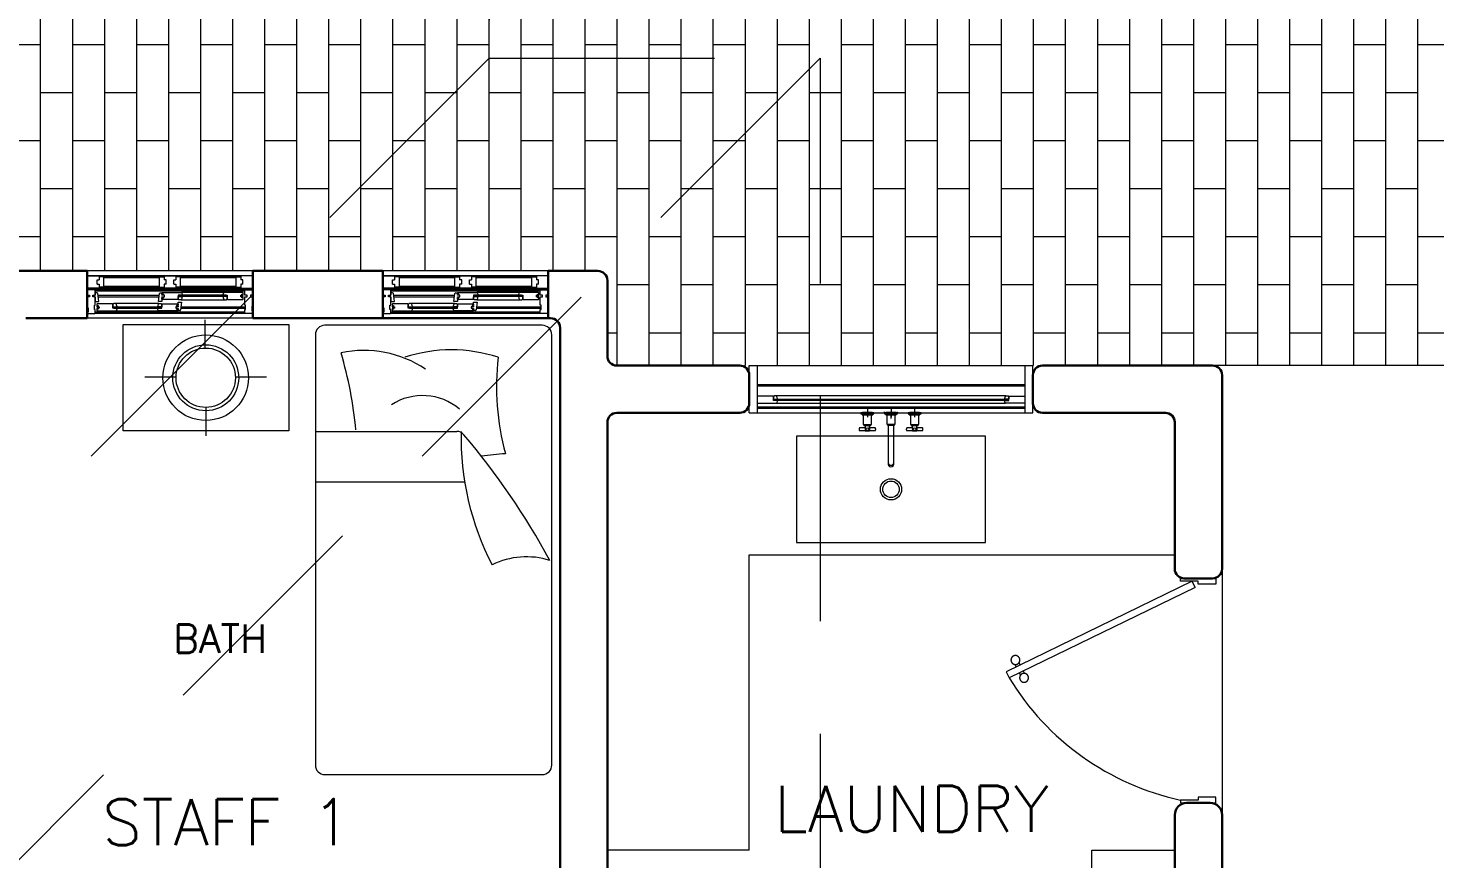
# Model space of a CAD drawing. Header units: metres. Extents: x -44 to 358, y -286 to 66.
# Drawn here: x 23.84 to 29.79, y -86.95 to -83.44 of the extents above; entities that cross this region are included whole.
import ezdxf

# ---------------------------------------------------------------- set-up
doc = ezdxf.new("R2010")
doc.units = ezdxf.units.M
doc.header["$LTSCALE"] = 0.3
doc.linetypes.add('CENTER2', pattern=[28.575, 19.05, -3.175, 3.175, -3.175])
doc.linetypes.add('HIDDEN2', pattern=[4.7625, 3.175, -1.5875])
for name, color, linetype, lineweight in [('A-DOOR', 7, 'Continuous', 5), ('A-WALL', 7, 'Continuous', 30), ('baños', 141, 'Continuous', 0), ('Columnas', 7, 'Continuous', 18), ('cristales', 131, 'Continuous', 0), ('MOB FIJOS', 251, 'Continuous', 0), ('MOBILIARIOS', 252, 'Continuous', 0), ('piso', 251, 'Continuous', 18)]:
    doc.layers.add(name, color=color, linetype=linetype, lineweight=lineweight)
doc.layers.add('hatch piso', color=253, linetype='Continuous', lineweight=0, transparency=0.7)
doc.layers.add('Techos 1', color=7, linetype='HIDDEN2', lineweight=9, true_color=0x42391a)
doc.layers.add('TEXTOS', color=4, linetype='Continuous')

# ---------------------------------------------------------------- blocks, each defined once
blk = doc.blocks.new('bn29-63')
at = {"linetype": 'CENTER2'}
for p, q in [((-0.1, 0.02), (-0.1, -0.02)), ((-0.025, 0), (-0.031, 0)), ((0.02, 0), (-0.02, 0)), ((0, 0.025), (0, 0.0035)), ((0, 0.02), (0, -0.02)), ((0.025, 0), (0.031, 0)), ((0.1, 0.02), (0.1, -0.02)), ((-0.08, 0), (-0.12, 0)), ((0, -0.025), (0, -0.0035)), ((0.12, 0), (0.08, 0))]:
    blk.add_line(p, q, dxfattribs=at)
at = {"linetype": 'Continuous'}
for p, q in [((-0.0275, 0), (-0.0275, -0.0055)), ((0.0275, -0.0055), (0.0275, 0)), ((-0.1275, 0), (-0.0725, 0)), ((-0.1275, 0), (-0.1275, -0.0055)), ((-0.127, -0.006), (-0.073, -0.006)), ((-0.1225, -0.0065), (-0.1225, -0.0095)), ((-0.122, -0.01), (-0.078, -0.01)), ((-0.118, -0.01), (-0.118, -0.0505)), ((-0.1175, -0.051), (-0.0825, -0.051)), ((-0.1148, -0.051), (-0.1148, -0.0547)), ((-0.1144, -0.0552), (-0.0856, -0.0552)), ((-0.1098, -0.0554), (-0.0903, -0.0554)), ((-0.1098, -0.0554), (-0.1098, -0.0674)), ((-0.1089, -0.0552), (-0.1089, -0.0554)), ((-0.0911, -0.0554), (-0.0911, -0.0552)), ((-0.0903, -0.0675), (-0.0903, -0.0554)), ((-0.0851, -0.0547), (-0.0851, -0.051)), ((-0.082, -0.0505), (-0.082, -0.01)), ((-0.0775, -0.0095), (-0.0775, -0.0065)), ((-0.0725, -0.0055), (-0.0725, 0)), ((-0.0225, -0.007), (-0.0225, -0.0095)), ((-0.018, -0.011), (-0.018, -0.0495)), ((-0.015, -0.051), (-0.015, -0.0535)), ((-0.0115, -0.055), (-0.0115, -0.1745)), ((0.0115, -0.1745), (0.0115, -0.055)), ((0.015, -0.0535), (0.015, -0.051)), ((0.018, -0.0495), (0.018, -0.011)), ((0.0225, -0.0095), (0.0225, -0.007)), ((0.0725, 0), (0.1275, 0)), ((0.0725, 0), (0.0725, -0.0055)), ((0.073, -0.006), (0.127, -0.006)), ((0.0775, -0.0065), (0.0775, -0.0095)), ((0.078, -0.01), (0.122, -0.01)), ((0.082, -0.01), (0.082, -0.0505)), ((0.0825, -0.051), (0.1175, -0.051)), ((0.0851, -0.051), (0.0851, -0.0547)), ((0.0856, -0.0552), (0.1144, -0.0552)), ((0.0902, -0.0554), (0.1097, -0.0554)), ((0.0902, -0.0554), (0.0902, -0.0674)), ((0.0911, -0.0552), (0.0911, -0.0554)), ((0.1089, -0.0554), (0.1089, -0.0552)), ((0.1097, -0.0675), (0.1097, -0.0554)), ((0.1148, -0.0547), (0.1148, -0.051)), ((0.118, -0.0505), (0.118, -0.01)), ((0.1225, -0.0095), (0.1225, -0.0065)), ((0.1275, -0.0055), (0.1275, 0)), ((-0.1353, -0.0707), (-0.1353, -0.0709)), ((-0.1353, -0.0709), (-0.1353, -0.0711)), ((-0.1098, -0.0649), (-0.132, -0.0649)), ((-0.132, -0.0769), (-0.1098, -0.0769)), ((-0.1098, -0.0743), (-0.1098, -0.0779)), ((-0.1092, -0.0784), (-0.0908, -0.0784)), ((-0.068, -0.0649), (-0.0903, -0.0649)), ((-0.0903, -0.0779), (-0.0903, -0.0744)), ((-0.0903, -0.0769), (-0.068, -0.0769)), ((-0.0647, -0.0709), (-0.0647, -0.0708)), ((-0.0647, -0.0711), (-0.0647, -0.0709)), ((0.0647, -0.0707), (0.0647, -0.0709)), ((0.0647, -0.0709), (0.0647, -0.0711)), ((0.0902, -0.0649), (0.068, -0.0649)), ((0.068, -0.0769), (0.0902, -0.0769)), ((0.0902, -0.0743), (0.0902, -0.0779)), ((0.0908, -0.0784), (0.1092, -0.0784)), ((0.132, -0.0649), (0.1097, -0.0649)), ((0.1097, -0.0779), (0.1097, -0.0744)), ((0.1097, -0.0769), (0.132, -0.0769)), ((0.1353, -0.0709), (0.1353, -0.0708)), ((0.1353, -0.0711), (0.1353, -0.0709)), ((-0.0115, -0.1745), (-0.0115, -0.2108)), ((0.0115, -0.2108), (0.0115, -0.1745)), ((-0.0116, -0.2129), (-0.0116, -0.2196)), ((-0.0115, -0.2108), (-0.0115, -0.2129)), ((0.0115, -0.2129), (0.0115, -0.2108)), ((0.0116, -0.2196), (0.0116, -0.2129))]:
    blk.add_line(p, q, dxfattribs=at)
for centre in [(-0.1, -0.0709), (0.1, -0.0709)]:
    blk.add_circle(centre, 0.006, dxfattribs=at)
for centre, radius, start, end in [((-0.127, -0.0055), 0.0005, 180, 270), ((-0.123, -0.0065), 0.0005, 0, 90), ((-0.122, -0.0095), 0.0005, 180, 270), ((-0.1175, -0.0505), 0.0005, 180, 270), ((-0.1144, -0.0547), 0.0005, 180, 270), ((-0.0856, -0.0547), 0.0005, 270, 0), ((-0.0825, -0.0505), 0.0005, 270, 0), ((-0.078, -0.0095), 0.0005, 270, 0), ((-0.077, -0.0065), 0.0005, 90, 180), ((-0.073, -0.0055), 0.0005, 270, 0), ((-0.027, -0.0055), 0.000484, 180.59089, 257.20816), ((-0.0118, 2.0449), 2.0509, 269.6737, 270.02288), ((-0.0235, -0.007), 0.000994, 359.90149, 76.90515), ((-0.019, -0.011), 0.000956, 357.64471, 77.70928), ((-0.0175, -0.0495), 0.000478, 178.26733, 257.13819), ((-0.016, -0.051), 0.000959, 357.75001, 77.99186), ((-0.0125, -0.055), 0.000979, 359.48235, 72.31636), ((0.0125, -0.055), 0.000994, 107.89165, 180.11735), ((0.0145, -0.0535), 0.000492, 288.09484, 0.3106), ((0.016, -0.051), 0.000997, 103.36277, 180.02544), ((0.0175, -0.0495), 0.000475, 305.7664, 0.81013), ((0.019, -0.011), 0.000999, 105.48615, 180.00027), ((0.022, -0.0095), 0.000468, 302.26955, 1.21771), ((0.0235, -0.007), 0.000969, 105.51501, 182.34459), ((0.073, -0.0055), 0.0005, 180, 270), ((0.077, -0.0065), 0.0005, 0, 90), ((0.078, -0.0095), 0.0005, 180, 270), ((0.0825, -0.0505), 0.0005, 180, 270), ((0.0856, -0.0547), 0.0005, 180, 270), ((0.1144, -0.0547), 0.0005, 270, 0), ((0.1175, -0.0505), 0.0005, 270, 0), ((0.122, -0.0095), 0.0005, 270, 0), ((0.123, -0.0065), 0.0005, 90, 180), ((0.127, -0.0055), 0.0005, 270, 0), ((-0.1092, -0.0779), 0.0005, 180, 270), ((-0.0908, -0.0779), 0.0005, 270, 0), ((0.0908, -0.0779), 0.0005, 180, 270), ((0.1092, -0.0779), 0.0005, 270, 0), ((0, -0.2181), 0.0121, 213.9793, 325.16022)]:
    blk.add_arc(centre, radius, start, end, dxfattribs=at)
for centre, major_axis, ratio, start_param, end_param in [((0, 0), (0.0275, 0), 0.000034, 2.667121, 6.283185), ((0, 0), (0.0259, 0), 0.000034, 2.815846, 6.283185), ((0, 0), (0.0275, 0), 0.000034, 0, 0.47639), ((0, 0), (0.0259, 0), 0.000034, 0, 0.327867), ((0, -0.006), (0.027, 0), 0.000034, 3.141456, 6.282925), ((0, -0.01), (0.022, 0), 0.000034, 3.142066, 6.283185), ((0, -0.05), (0.0175, 0), 0.000034, 2.696758, 6.283185), ((0, -0.054), (0.0145, 0), 0.000034, 3.141569, 6.283185), ((0, -0.05), (0.0175, 0), 0.000034, 0, 0.440577), ((0, -0.2129), (0.0116, 0), 0.906322, 3.141593, 6.283185), ((0, -0.2196), (0.0116, 0), 0.906322, 3.141593, 3.655143), ((0, -0.2129), (0.0115, 0), 0.906322, 3.141593, 6.283185), ((0, -0.2196), (0.0116, 0), 0.906322, 5.752494, 6.283185)]:
    blk.add_ellipse(centre, major_axis=major_axis, ratio=ratio, start_param=start_param, end_param=end_param, dxfattribs=at)
for points, knots in [([(-0.0225, -0.0095), (-0.0225, -0.0095), (-0.0225, -0.0096), (-0.0225, -0.0097), (-0.0224, -0.0098), (-0.0223, -0.0099), (-0.0222, -0.01), (-0.0222, -0.01), (-0.0221, -0.01)], [0, 0, 0, 0, 0.042757, 0.325645, 0.547786, 0.733379, 0.889807, 1, 1, 1, 1]), ([(-0.015, -0.0535), (-0.015, -0.0535), (-0.015, -0.0536), (-0.015, -0.0537), (-0.0149, -0.0538), (-0.0148, -0.0539), (-0.0147, -0.054), (-0.0146, -0.054), (-0.0146, -0.054), (-0.0146, -0.054)], [0, 0, 0, 0, 0.071045, 0.33477, 0.544053, 0.719742, 0.867475, 0.987287, 1, 1, 1, 1]), ([(0.0271, -0.006), (0.0272, -0.006), (0.0272, -0.0059), (0.0274, -0.0058), (0.0275, -0.0057), (0.0275, -0.0056), (0.0275, -0.0055), (0.0275, -0.0055)], [0, 0, 0, 0, 0.168578, 0.402971, 0.679997, 0.948361, 1, 1, 1, 1]), ([(-0.1321, -0.0649), (-0.1321, -0.0649), (-0.1324, -0.0649), (-0.1329, -0.0651), (-0.1335, -0.0655), (-0.134, -0.066), (-0.1344, -0.0668), (-0.1348, -0.0677), (-0.1351, -0.0687), (-0.1353, -0.0697), (-0.1353, -0.0704), (-0.1353, -0.0707)], [0, 0, 0, 0, 0.045604, 0.158159, 0.271631, 0.39062, 0.514613, 0.640295, 0.76551, 0.890129, 1, 1, 1, 1]), ([(-0.1353, -0.0711), (-0.1353, -0.0712), (-0.1353, -0.0717), (-0.1352, -0.0726), (-0.135, -0.0736), (-0.1346, -0.0746), (-0.1342, -0.0754), (-0.1337, -0.0761), (-0.1332, -0.0766), (-0.1326, -0.0769), (-0.1322, -0.0769), (-0.1321, -0.0769)], [0, 0, 0, 0, 0.048847, 0.173034, 0.297636, 0.422848, 0.549037, 0.676469, 0.804317, 0.914337, 1, 1, 1, 1]), ([(-0.1098, -0.0674), (-0.1098, -0.0678), (-0.1097, -0.0681), (-0.1097, -0.0693), (-0.1097, -0.0701), (-0.1097, -0.0722), (-0.1098, -0.0734), (-0.1098, -0.0743)], [0.4022822, 0.4022822, 0.4022822, 0.4022822, 0.4375, 0.4375, 0.5, 0.5, 0.5975436, 0.5975436, 0.5975436, 0.5975436]), ([(-0.0903, -0.0675), (-0.0903, -0.0678), (-0.0903, -0.0682), (-0.0903, -0.0693), (-0.0903, -0.0701), (-0.0903, -0.0709)], [0.90411341, 0.90411341, 0.90411341, 0.90411341, 0.9375, 0.9375, 1, 1, 1, 1]), ([(-0.0647, -0.0708), (-0.0647, -0.0706), (-0.0647, -0.0701), (-0.0648, -0.0692), (-0.065, -0.0682), (-0.0654, -0.0672), (-0.0658, -0.0664), (-0.0663, -0.0657), (-0.0668, -0.0652), (-0.0674, -0.0649), (-0.0678, -0.0649), (-0.0679, -0.0649)], [0, 0, 0, 0, 0.048847, 0.173034, 0.297636, 0.422848, 0.549037, 0.676469, 0.804317, 0.914337, 1, 1, 1, 1]), ([(-0.0679, -0.0769), (-0.0679, -0.0769), (-0.0676, -0.0769), (-0.0671, -0.0767), (-0.0665, -0.0763), (-0.066, -0.0758), (-0.0656, -0.075), (-0.0652, -0.0742), (-0.0649, -0.0731), (-0.0647, -0.0721), (-0.0647, -0.0714), (-0.0647, -0.0711)], [0, 0, 0, 0, 0.045604, 0.158159, 0.271631, 0.39062, 0.514613, 0.640295, 0.76551, 0.890129, 1, 1, 1, 1]), ([(0.0679, -0.0649), (0.0679, -0.0649), (0.0676, -0.0649), (0.0671, -0.0651), (0.0665, -0.0655), (0.066, -0.066), (0.0656, -0.0668), (0.0652, -0.0677), (0.0649, -0.0687), (0.0647, -0.0697), (0.0647, -0.0704), (0.0647, -0.0707)], [0, 0, 0, 0, 0.045604, 0.158159, 0.271631, 0.39062, 0.514613, 0.640295, 0.76551, 0.890129, 1, 1, 1, 1]), ([(0.0647, -0.0711), (0.0647, -0.0712), (0.0647, -0.0717), (0.0648, -0.0726), (0.065, -0.0736), (0.0654, -0.0746), (0.0658, -0.0754), (0.0663, -0.0761), (0.0668, -0.0766), (0.0674, -0.0769), (0.0678, -0.0769), (0.0679, -0.0769)], [0, 0, 0, 0, 0.048847, 0.173034, 0.297636, 0.422848, 0.549037, 0.676469, 0.804317, 0.914337, 1, 1, 1, 1]), ([(0.0902, -0.0674), (0.0902, -0.0678), (0.0903, -0.0681), (0.0903, -0.0693), (0.0903, -0.0701), (0.0903, -0.0722), (0.0902, -0.0734), (0.0902, -0.0743)], [0.4022822, 0.4022822, 0.4022822, 0.4022822, 0.4375, 0.4375, 0.5, 0.5, 0.5975436, 0.5975436, 0.5975436, 0.5975436]), ([(0.1097, -0.0675), (0.1097, -0.0678), (0.1097, -0.0682), (0.1097, -0.0693), (0.1097, -0.0701), (0.1097, -0.0709)], [0.90411341, 0.90411341, 0.90411341, 0.90411341, 0.9375, 0.9375, 1, 1, 1, 1]), ([(0.1353, -0.0708), (0.1353, -0.0706), (0.1353, -0.0701), (0.1352, -0.0692), (0.135, -0.0682), (0.1346, -0.0672), (0.1342, -0.0664), (0.1337, -0.0657), (0.1332, -0.0652), (0.1326, -0.0649), (0.1322, -0.0649), (0.1321, -0.0649)], [0, 0, 0, 0, 0.048847, 0.173034, 0.297636, 0.422848, 0.549037, 0.676469, 0.804317, 0.914337, 1, 1, 1, 1]), ([(0.1321, -0.0769), (0.1321, -0.0769), (0.1324, -0.0769), (0.1329, -0.0767), (0.1335, -0.0763), (0.134, -0.0758), (0.1344, -0.075), (0.1348, -0.0742), (0.1351, -0.0731), (0.1353, -0.0721), (0.1353, -0.0714), (0.1353, -0.0711)], [0, 0, 0, 0, 0.045604, 0.158159, 0.271631, 0.39062, 0.514613, 0.640295, 0.76551, 0.890129, 1, 1, 1, 1])]:
    blk.add_open_spline(points, degree=3, knots=knots, dxfattribs=at)
for points in [[(-0.0903, -0.0709), (-0.0903, -0.0722), (-0.0903, -0.0734), (-0.0903, -0.0744)], [(0.1097, -0.0709), (0.1097, -0.0722), (0.1097, -0.0734), (0.1097, -0.0744)]]:
    blk.add_open_spline(points, degree=3, dxfattribs=at)
blk = doc.blocks.new('puerta 1.00')
at = {"layer": 'A-DOOR'}
for p, q in [((-0.15, -0.0125), (-0.9369, -0.3949)), ((-0.1376, -0.038), (-0.9245, -0.4204)), ((-0.1376, -0.038), (-0.15, -0.0125)), ((-0.8777, -0.3661), (-0.8826, -0.3559)), ((-0.9369, -0.3949), (-0.9245, -0.4204)), ((-0.8946, -0.3743), (-0.8996, -0.3641)), ((-0.8822, -0.3998), (-0.8772, -0.4101)), ((-0.8653, -0.3916), (-0.8603, -0.4018))]:
    blk.add_line(p, q, dxfattribs=at)
for points in [[(-0.05, 0), (-0.05, -0.025), (-0.125, -0.025), (-0.125, -0.0125), (-0.2, -0.0125), (-0.2, 0), (-0.05, 0)], [(-0.05, -0.95), (-0.05, -0.925), (-0.125, -0.925), (-0.125, -0.9375), (-0.2, -0.9375), (-0.2, -0.95), (-0.05, -0.95)]]:
    blk.add_lwpolyline(points, dxfattribs=at)
blk.add_arc((0.0366, 0.1602), 1.1229, 211.13358, 257.83427, dxfattribs=at)
for points in [[(-0.8982, -0.3642), (-0.9033, -0.3642), (-0.912, -0.3591), (-0.917, -0.3504), (-0.917, -0.3403), (-0.912, -0.3316), (-0.9033, -0.3265), (-0.8932, -0.3265), (-0.8844, -0.3316), (-0.8794, -0.3403), (-0.8794, -0.3504), (-0.8844, -0.3591), (-0.8932, -0.3642), (-0.8982, -0.3642)], [(-0.8617, -0.4394), (-0.8667, -0.4394), (-0.8754, -0.4344), (-0.8805, -0.4256), (-0.8805, -0.4156), (-0.8754, -0.4068), (-0.8667, -0.4018), (-0.8566, -0.4018), (-0.8479, -0.4068), (-0.8428, -0.4156), (-0.8428, -0.4257), (-0.8479, -0.4344), (-0.8566, -0.4394), (-0.8617, -0.4394)]]:
    blk.add_open_spline(points, degree=2, dxfattribs=at)
blk = doc.blocks.new('Fenton Bead')
at = {"color": 7}
blk.add_lwpolyline([(2.1, 12.5, -0.341999), (0.2, 11), (0, 10.7), (0, 1), (1, 0), (18, 0), (18, 0.5), (14.7, 12.9, 0.339454), (13.2, 14), (4.1, 14, 0.341999)], format="xyb", close=True, dxfattribs=at)
blk = doc.blocks.new('A$C6ca19f56')
at = {"layer": 'A-DOOR', "color": 7}
for p, q in [((0.7, 0.2), (0, 0.2)), ((0.0325, 0.12), (0, 0.12)), ((0, 0.12), (0, 0.097)), ((0.7, 0.12), (0, 0.12)), ((0.034, 0.1185), (0.0325, 0.12)), ((0.666, 0.1185), (0.6675, 0.12)), ((0.6675, 0.12), (0.7, 0.12)), ((0.7, 0.12), (0.7, 0.097)), ((0, 0.097), (0.01, 0.097)), ((0.01, 0.091), (0, 0.091)), ((0, 0.091), (0, 0.0445)), ((0.01, 0.097), (0.01, 0.091)), ((0.024, 0.091), (0.024, 0.097)), ((0.024, 0.097), (0.034, 0.097)), ((0.034, 0.091), (0.024, 0.091)), ((0.034, 0.097), (0.0305, 0.097)), ((0.0305, 0.097), (0.0305, 0.091)), ((0.0305, 0.091), (0.034, 0.091)), ((0.034, 0.097), (0.034, 0.1185)), ((0.034, 0.1185), (0.034, 0.097)), ((0.0417, 0.1075), (0.034, 0.1075)), ((0.034, 0.0555), (0.034, 0.091)), ((0.034, 0.091), (0.034, 0.0715)), ((0.034, 0.0715), (0.049, 0.0715)), ((0.0415, 0.061), (0.04, 0.0595)), ((0.1065, 0.061), (0.0415, 0.061)), ((0.049, 0.0715), (0.0447, 0.1047)), ((0.108, 0.0595), (0.1065, 0.061)), ((0.3028, 0.062), (0.1212, 0.062)), ((0.301, 0.0715), (0.3053, 0.1047)), ((0.316, 0.0715), (0.301, 0.0715)), ((0.3083, 0.1075), (0.316, 0.1075)), ((0.316, 0.1075), (0.3175, 0.109)), ((0.316, 0.102), (0.316, 0.1075)), ((0.322, 0.102), (0.316, 0.102)), ((0.316, 0.097), (0.316, 0.0993)), ((0.316, 0.0993), (0.322, 0.0993)), ((0.326, 0.097), (0.316, 0.097)), ((0.316, 0.089), (0.316, 0.091)), ((0.316, 0.091), (0.326, 0.091)), ((0.322, 0.089), (0.316, 0.089)), ((0.316, 0.0805), (0.316, 0.0863)), ((0.316, 0.0863), (0.322, 0.0863)), ((0.3175, 0.079), (0.316, 0.0805)), ((0.316, 0.0805), (0.316, 0.0715)), ((0.316, 0.0595), (0.3175, 0.061)), ((0.3175, 0.109), (0.3981, 0.109)), ((0.3825, 0.079), (0.3175, 0.079)), ((0.3175, 0.061), (0.3825, 0.061)), ((0.322, 0.0993), (0.322, 0.102)), ((0.322, 0.0863), (0.322, 0.089)), ((0.326, 0.091), (0.326, 0.097)), ((0.384, 0.0805), (0.3825, 0.079)), ((0.3825, 0.061), (0.384, 0.0595)), ((0.4015, 0.098), (0.384, 0.098)), ((0.384, 0.098), (0.384, 0.0805)), ((0.384, 0.095), (0.389, 0.095)), ((0.384, 0.095), (0.389, 0.095)), ((0.384, 0.0595), (0.384, 0.0685)), ((0.384, 0.0685), (0.399, 0.0685)), ((0.389, 0.097), (0.395, 0.093)), ((0.389, 0.093), (0.395, 0.097)), ((0.399, 0.0685), (0.3947, 0.0353)), ((0.3972, 0.078), (0.5788, 0.078)), ((0.3981, 0.109), (0.4, 0.1075)), ((0.5779, 0.109), (0.3981, 0.109)), ((0.4, 0.1075), (0.402, 0.0995)), ((0.402, 0.0985), (0.4015, 0.098)), ((0.402, 0.0995), (0.402, 0.0985)), ((0.576, 0.1075), (0.574, 0.0995)), ((0.574, 0.0995), (0.574, 0.0985)), ((0.574, 0.0985), (0.5745, 0.098)), ((0.5745, 0.098), (0.592, 0.098)), ((0.5779, 0.109), (0.576, 0.1075)), ((0.6585, 0.109), (0.5779, 0.109)), ((0.587, 0.097), (0.581, 0.093)), ((0.587, 0.093), (0.581, 0.097)), ((0.592, 0.095), (0.587, 0.095)), ((0.592, 0.095), (0.587, 0.095)), ((0.592, 0.098), (0.592, 0.0805)), ((0.592, 0.0805), (0.5935, 0.079)), ((0.5935, 0.079), (0.6585, 0.079)), ((0.65, 0.091), (0.65, 0.097)), ((0.65, 0.097), (0.66, 0.097)), ((0.66, 0.091), (0.65, 0.091)), ((0.654, 0.0993), (0.654, 0.102)), ((0.654, 0.102), (0.66, 0.102)), ((0.66, 0.0993), (0.654, 0.0993)), ((0.654, 0.0863), (0.654, 0.089)), ((0.654, 0.089), (0.66, 0.089)), ((0.66, 0.0863), (0.654, 0.0863)), ((0.66, 0.1075), (0.6585, 0.109)), ((0.6585, 0.079), (0.66, 0.0805)), ((0.66, 0.102), (0.66, 0.1075)), ((0.66, 0.097), (0.66, 0.0993)), ((0.66, 0.089), (0.66, 0.091)), ((0.66, 0.0805), (0.66, 0.0863)), ((0.666, 0.097), (0.666, 0.1185)), ((0.676, 0.097), (0.666, 0.097)), ((0.666, 0.0555), (0.666, 0.091)), ((0.666, 0.091), (0.676, 0.091)), ((0.676, 0.091), (0.676, 0.097)), ((0.7, 0.097), (0.69, 0.097)), ((0.69, 0.097), (0.69, 0.091)), ((0.69, 0.091), (0.7, 0.091)), ((0.7, 0.091), (0.7, 0.0505)), ((0, 0.0445), (0.004, 0.0445)), ((0.004, 0.0255), (0, 0.0255)), ((0, 0.0255), (0, 0.0215)), ((0, 0.0215), (0.0015, 0.02)), ((0.7, 0), (0, 0)), ((0.0015, 0.02), (0.0325, 0.02)), ((0.004, 0.0445), (0.004, 0.0255)), ((0.03, 0.0365), (0.03, 0.0555)), ((0.03, 0.0555), (0.034, 0.0555)), ((0.034, 0.0365), (0.03, 0.0365)), ((0.0325, 0.02), (0.034, 0.0215)), ((0.6675, 0.02), (0.0325, 0.02)), ((0.034, 0.0215), (0.034, 0.0365)), ((0.04, 0.0595), (0.04, 0.0537)), ((0.04, 0.0537), (0.046, 0.0537)), ((0.046, 0.051), (0.04, 0.051)), ((0.04, 0.051), (0.04, 0.049)), ((0.04, 0.049), (0.05, 0.049)), ((0.05, 0.043), (0.04, 0.043)), ((0.04, 0.043), (0.04, 0.0407)), ((0.04, 0.0407), (0.046, 0.0407)), ((0.046, 0.038), (0.04, 0.038)), ((0.04, 0.038), (0.04, 0.0325)), ((0.04, 0.0325), (0.0415, 0.031)), ((0.0415, 0.031), (0.1221, 0.031)), ((0.046, 0.0537), (0.046, 0.051)), ((0.046, 0.0407), (0.046, 0.038)), ((0.05, 0.049), (0.05, 0.043)), ((0.108, 0.042), (0.108, 0.0595)), ((0.108, 0.045), (0.113, 0.045)), ((0.108, 0.045), (0.113, 0.045)), ((0.1255, 0.042), (0.108, 0.042)), ((0.113, 0.043), (0.119, 0.047)), ((0.113, 0.047), (0.119, 0.043)), ((0.1221, 0.031), (0.124, 0.0325)), ((0.1221, 0.031), (0.3019, 0.031)), ((0.124, 0.0325), (0.126, 0.0405)), ((0.126, 0.0415), (0.1255, 0.042)), ((0.126, 0.0405), (0.126, 0.0415)), ((0.298, 0.0415), (0.2985, 0.042)), ((0.298, 0.0405), (0.298, 0.0415)), ((0.3, 0.0325), (0.298, 0.0405)), ((0.2985, 0.042), (0.316, 0.042)), ((0.3019, 0.031), (0.3, 0.0325)), ((0.3825, 0.031), (0.3019, 0.031)), ((0.311, 0.043), (0.305, 0.047)), ((0.311, 0.047), (0.305, 0.043)), ((0.316, 0.045), (0.311, 0.045)), ((0.316, 0.045), (0.311, 0.045)), ((0.316, 0.042), (0.316, 0.0595)), ((0.384, 0.049), (0.374, 0.049)), ((0.374, 0.049), (0.374, 0.043)), ((0.374, 0.043), (0.384, 0.043)), ((0.384, 0.0537), (0.378, 0.0537)), ((0.378, 0.0537), (0.378, 0.051)), ((0.378, 0.051), (0.384, 0.051)), ((0.384, 0.0407), (0.378, 0.0407)), ((0.378, 0.0407), (0.378, 0.038)), ((0.378, 0.038), (0.384, 0.038)), ((0.384, 0.0325), (0.3825, 0.031)), ((0.384, 0.0595), (0.384, 0.0537)), ((0.384, 0.051), (0.384, 0.049)), ((0.384, 0.043), (0.384, 0.0407)), ((0.384, 0.038), (0.384, 0.0325)), ((0.3917, 0.0325), (0.384, 0.0325)), ((0.67, 0.0555), (0.666, 0.0555)), ((0.666, 0.0215), (0.666, 0.0365)), ((0.666, 0.0365), (0.67, 0.0365)), ((0.6675, 0.02), (0.666, 0.0215)), ((0.6985, 0.02), (0.6675, 0.02)), ((0.67, 0.0365), (0.67, 0.0555)), ((0.7, 0.0505), (0.696, 0.0505)), ((0.696, 0.0505), (0.696, 0.0315)), ((0.696, 0.0315), (0.7, 0.0315)), ((0.7, 0.0215), (0.6985, 0.02)), ((0.7, 0.0315), (0.7, 0.0215))]:
    blk.add_line(p, q, dxfattribs=at)
at = {"layer": 'A-DOOR', "extrusion": (0, 0, -1)}
for p, q in [((0.7, 0.18), (0, 0.18)), ((0, 0.127), (0.7, 0.127)), ((0.0413, 0.1622), (0.05, 0.1622)), ((0.0413, 0.1448), (0.0413, 0.1622)), ((0.0413, 0.1448), (0.05, 0.1448)), ((0.3337, 0.1622), (0.325, 0.1622)), ((0.3337, 0.1448), (0.325, 0.1448)), ((0.3337, 0.1448), (0.3337, 0.1622)), ((0.3663, 0.1622), (0.375, 0.1622)), ((0.3663, 0.1448), (0.3663, 0.1622)), ((0.3663, 0.1448), (0.375, 0.1448)), ((0.6587, 0.1622), (0.65, 0.1622)), ((0.6587, 0.1448), (0.65, 0.1448)), ((0.6587, 0.1448), (0.6587, 0.1622))]:
    blk.add_line(p, q, dxfattribs=at)
at = {"layer": 'A-DOOR'}
for p, q in [((0.07, 0.175), (0.05, 0.175)), ((0.07, 0.132), (0.05, 0.132)), ((0.07, 0.132), (0.07, 0.175)), ((0.305, 0.1711), (0.07, 0.1711)), ((0.07, 0.1359), (0.07, 0.1711)), ((0.07, 0.1359), (0.305, 0.1359)), ((0.305, 0.132), (0.305, 0.175)), ((0.305, 0.175), (0.325, 0.175)), ((0.305, 0.1359), (0.305, 0.1711)), ((0.305, 0.132), (0.325, 0.132)), ((0.395, 0.175), (0.375, 0.175)), ((0.395, 0.132), (0.375, 0.132)), ((0.395, 0.132), (0.395, 0.175)), ((0.63, 0.1711), (0.395, 0.1711)), ((0.395, 0.1359), (0.395, 0.1711)), ((0.395, 0.1359), (0.63, 0.1359)), ((0.63, 0.132), (0.63, 0.175)), ((0.63, 0.175), (0.65, 0.175)), ((0.63, 0.1359), (0.63, 0.1711)), ((0.63, 0.132), (0.65, 0.132))]:
    blk.add_line(p, q, dxfattribs=at)
at = {"layer": 'A-DOOR', "color": 9, "true_color": 0xc7c8ca}
for p, q in [((0.325, 0.175), (0.07, 0.175)), ((0.07, 0.132), (0.325, 0.132)), ((0.63, 0.175), (0.375, 0.175)), ((0.375, 0.132), (0.63, 0.132))]:
    blk.add_line(p, q, dxfattribs=at)
at = {"layer": 'A-DOOR', "color": 8}
for p, q in [((0.666, 0.114), (0.034, 0.114)), ((0.0457, 0.097), (0.3043, 0.097)), ((0.0465, 0.091), (0.3035, 0.091)), ((0.666, 0.026), (0.034, 0.026)), ((0.3957, 0.043), (0.67, 0.043)), ((0.3965, 0.049), (0.67, 0.049))]:
    blk.add_line(p, q, dxfattribs=at)
at = {"layer": 'A-DOOR', "extrusion": (0, 0, -1)}
for points in [[(0, 0.18), (-0.05, 0.18), (-0.05, 0.1622)], [(-0.325, 0.18), (-0.375, 0.18), (-0.375, 0.1622)], [(-0.375, 0.18), (-0.325, 0.18), (-0.325, 0.1622)], [(-0.7, 0.18), (-0.65, 0.18), (-0.65, 0.1622)], [(-0.05, 0.1448), (-0.05, 0.127), (0, 0.127)], [(-0.375, 0.1448), (-0.375, 0.127), (-0.325, 0.127)], [(-0.325, 0.1448), (-0.325, 0.127), (-0.375, 0.127)], [(-0.65, 0.1448), (-0.65, 0.127), (-0.7, 0.127)]]:
    blk.add_lwpolyline(points, dxfattribs=at)
at = {"layer": 'A-DOOR', "color": 7}
for points in [[(0.384, 0.095), (0.389, 0.095), (0.389, 0.095), (0.384, 0.095)], [(0.587, 0.093), (0.389, 0.093), (0.389, 0.097), (0.587, 0.097)], [(0.587, 0.097), (0.389, 0.097), (0.389, 0.093), (0.587, 0.093)], [(0.389, 0.097), (0.395, 0.097), (0.395, 0.093), (0.389, 0.093)], [(0.4015, 0.098), (0.3895, 0.098), (0.3895, 0.097), (0.4015, 0.097)], [(0.4015, 0.093), (0.3895, 0.093), (0.3895, 0.092), (0.4015, 0.092)], [(0.395, 0.097), (0.4, 0.097), (0.4, 0.093), (0.395, 0.093)], [(0.5745, 0.098), (0.5865, 0.098), (0.5865, 0.097), (0.5745, 0.097)], [(0.5745, 0.093), (0.5865, 0.093), (0.5865, 0.092), (0.5745, 0.092)], [(0.581, 0.097), (0.576, 0.097), (0.576, 0.093), (0.581, 0.093)], [(0.587, 0.097), (0.581, 0.097), (0.581, 0.093), (0.587, 0.093)], [(0.592, 0.095), (0.587, 0.095), (0.587, 0.095), (0.592, 0.095)], [(0.108, 0.045), (0.113, 0.045), (0.113, 0.045), (0.108, 0.045)], [(0.113, 0.043), (0.119, 0.043), (0.119, 0.047), (0.113, 0.047)], [(0.113, 0.047), (0.311, 0.047), (0.311, 0.043), (0.113, 0.043)], [(0.113, 0.043), (0.311, 0.043), (0.311, 0.047), (0.113, 0.047)], [(0.1255, 0.047), (0.1135, 0.047), (0.1135, 0.048), (0.1255, 0.048)], [(0.1255, 0.042), (0.1135, 0.042), (0.1135, 0.043), (0.1255, 0.043)], [(0.119, 0.043), (0.124, 0.043), (0.124, 0.047), (0.119, 0.047)], [(0.2985, 0.047), (0.3105, 0.047), (0.3105, 0.048), (0.2985, 0.048)], [(0.2985, 0.042), (0.3105, 0.042), (0.3105, 0.043), (0.2985, 0.043)], [(0.305, 0.043), (0.3, 0.043), (0.3, 0.047), (0.305, 0.047)], [(0.311, 0.043), (0.305, 0.043), (0.305, 0.047), (0.311, 0.047)], [(0.316, 0.045), (0.311, 0.045), (0.311, 0.045), (0.316, 0.045)]]:
    blk.add_lwpolyline(points, close=True, dxfattribs=at)
for centre, start, end in [((0.0417, 0.1045), 4.28912, 90.00148), ((0.3083, 0.1045), 89.99852, 175.71088), ((0.3917, 0.0355), 269.99852, 355.71088)]:
    blk.add_arc(centre, 0.003, start, end, dxfattribs=at)
at = {"layer": 'cristales', "const_width": 0.004}
for points in [[(0.576, 0.095), (0.4, 0.095)], [(0.124, 0.045), (0.3, 0.045)]]:
    blk.add_lwpolyline(points, dxfattribs=at)
at = {"layer": 'A-DOOR', "color": 7, "yscale": 0.001000000023175567, "zscale": 0.001000000023175567}
for p, xscale in [((0.108, 0.048), 0.001000000023175567), ((0.316, 0.048), -0.001000000023175567)]:
    blk.add_blockref('Fenton Bead', p, dxfattribs=dict(at, xscale=xscale))
at = {"layer": 'A-DOOR', "color": 7, "yscale": 0.001000000023175567, "zscale": 0.001000000023175567, "rotation": 180}
for p, xscale in [((0.384, 0.092), -0.001000000023175567), ((0.592, 0.092), 0.001000000023175567)]:
    blk.add_blockref('Fenton Bead', p, dxfattribs=dict(at, xscale=xscale))
blk = doc.blocks.new('PL BASE 1N NASAS 09')
at = {"layer": 'A-DOOR'}
for p, q in [((-113.8311, -49.2497), (-112.6311, -49.2497)), ((-113.8311, -49.4497), (-113.8311, -49.2497)), ((-113.7971, -49.2497), (-113.7971, -49.4497)), ((-112.6651, -49.2497), (-112.6651, -49.4497)), ((-112.6311, -49.4497), (-112.6311, -49.2497)), ((-113.7971, -49.3297), (-112.6651, -49.3297)), ((-113.7956, -49.3787), (-113.7971, -49.3802)), ((-113.7971, -49.3802), (-113.7971, -49.4072)), ((-113.7306, -49.3787), (-113.7956, -49.3787)), ((-113.7291, -49.3802), (-113.7306, -49.3787)), ((-113.7291, -49.3977), (-113.7291, -49.3802)), ((-112.7463, -49.3777), (-113.7158, -49.3777)), ((-112.7331, -49.3802), (-112.7316, -49.3787)), ((-112.7331, -49.3977), (-112.7331, -49.3802)), ((-112.7316, -49.3787), (-112.6666, -49.3787)), ((-112.6651, -49.3802), (-112.6666, -49.3787)), ((-112.6651, -49.3802), (-112.6651, -49.4072)), ((-113.7971, -49.4072), (-113.7956, -49.4087)), ((-113.7971, -49.4297), (-112.6651, -49.4297)), ((-113.7956, -49.4087), (-113.7149, -49.4087)), ((-113.7291, -49.3947), (-113.7241, -49.3947)), ((-113.7291, -49.3947), (-113.7241, -49.3947)), ((-113.7116, -49.3977), (-113.7291, -49.3977)), ((-113.7241, -49.3967), (-113.7181, -49.3927)), ((-113.7241, -49.3927), (-113.7181, -49.3967)), ((-113.7149, -49.4087), (-113.7131, -49.4073)), ((-113.7149, -49.4087), (-112.7472, -49.4087)), ((-113.7131, -49.4073), (-113.7111, -49.3992)), ((-113.7111, -49.3982), (-113.7116, -49.3977)), ((-113.7111, -49.3992), (-113.7111, -49.3982)), ((-112.7511, -49.3982), (-112.7506, -49.3977)), ((-112.7511, -49.3992), (-112.7511, -49.3982)), ((-112.7491, -49.4073), (-112.7511, -49.3992)), ((-112.7506, -49.3977), (-112.7331, -49.3977)), ((-112.7472, -49.4087), (-112.7491, -49.4073)), ((-112.6666, -49.4087), (-112.7472, -49.4087)), ((-112.7381, -49.3967), (-112.7441, -49.3927)), ((-112.7381, -49.3927), (-112.7441, -49.3967)), ((-112.7331, -49.3947), (-112.7381, -49.3947)), ((-112.7331, -49.3947), (-112.7381, -49.3947)), ((-112.6651, -49.4072), (-112.6666, -49.4087)), ((-113.8311, -49.4497), (-112.6311, -49.4497))]:
    blk.add_line(p, q, dxfattribs=at)
at = {"layer": 'A-DOOR', "color": 8}
for p, q in [((-113.7971, -49.3357), (-112.6651, -49.3357)), ((-113.7971, -49.4237), (-112.6651, -49.4237))]:
    blk.add_line(p, q, dxfattribs=at)
at = {"layer": 'A-DOOR'}
for points in [[(-113.7269, -49.3792, -0.341999), (-113.7289, -49.3807), (-113.7291, -49.3811), (-113.7291, -49.3907), (-113.7281, -49.3917), (-113.7111, -49.3917), (-113.7111, -49.3912), (-113.7144, -49.3788, 0.339454), (-113.7158, -49.3777), (-113.725, -49.3777, 0.341999)], [(-112.7352, -49.3792, 0.341999), (-112.7333, -49.3807), (-112.7331, -49.3811), (-112.7331, -49.3907), (-112.7341, -49.3917), (-112.7511, -49.3917), (-112.7511, -49.3912), (-112.7478, -49.3788, -0.339454), (-112.7463, -49.3777), (-112.7372, -49.3777, -0.341999)]]:
    blk.add_lwpolyline(points, format="xyb", close=True, dxfattribs=at)
for points in [[(-113.7291, -49.3947), (-113.7241, -49.3947), (-113.7241, -49.3947), (-113.7291, -49.3947)], [(-113.7241, -49.3967), (-113.7181, -49.3967), (-113.7181, -49.3927), (-113.7241, -49.3927)], [(-113.7241, -49.3967), (-112.7381, -49.3967), (-112.7381, -49.3927), (-113.7241, -49.3927)], [(-113.7116, -49.3927), (-113.7236, -49.3927), (-113.7236, -49.3917), (-113.7116, -49.3917)], [(-113.7116, -49.3977), (-113.7236, -49.3977), (-113.7236, -49.3967), (-113.7116, -49.3967)], [(-113.7181, -49.3967), (-113.7131, -49.3967), (-113.7131, -49.3927), (-113.7181, -49.3927)], [(-112.7506, -49.3927), (-112.7386, -49.3927), (-112.7386, -49.3917), (-112.7506, -49.3917)], [(-112.7506, -49.3977), (-112.7386, -49.3977), (-112.7386, -49.3967), (-112.7506, -49.3967)], [(-112.7441, -49.3967), (-112.7491, -49.3967), (-112.7491, -49.3927), (-112.7441, -49.3927)], [(-112.7381, -49.3967), (-112.7441, -49.3967), (-112.7441, -49.3927), (-112.7381, -49.3927)], [(-112.7331, -49.3947), (-112.7381, -49.3947), (-112.7381, -49.3947), (-112.7331, -49.3947)]]:
    blk.add_lwpolyline(points, close=True, dxfattribs=at)
at = {"layer": 'A-DOOR', "color": 7}
blk.add_lwpolyline([(-113.7241, -49.3927), (-112.7381, -49.3927), (-112.7381, -49.3967), (-113.7241, -49.3967)], close=True, dxfattribs=at)
at = {"layer": 'A-WALL'}
for p, q in [((-116.6311, -48.8497), (-116.6311, -49.0497)), ((-115.9311, -48.8497), (-115.9311, -49.0497)), ((-115.3811, -48.8497), (-115.3811, -49.0497)), ((-114.6811, -48.8497), (-114.6811, -49.0497)), ((-116.6311, -49.0497), (-116.8911, -49.0497)), ((-114.6711, -49.0497), (-115.9311, -49.0497)), ((-114.6311, -52.4997), (-114.6311, -49.0897)), ((-111.9811, -51.0997), (-111.8811, -51.0997)), ((-112.0311, -53.4497), (-112.0311, -51.1497)), ((-111.8311, -53.6097), (-111.8311, -51.1497))]:
    blk.add_line(p, q, dxfattribs=at)
for points in [[(-116.6311, -48.8497), (-117.1811, -48.8497)], [(-115.3811, -48.8497), (-115.9311, -48.8497)]]:
    blk.add_lwpolyline(points, dxfattribs=at)
blk.add_lwpolyline([(-114.4311, -53.4497), (-114.4311, -49.4897, -0.414214), (-114.3911, -49.4497), (-113.8711, -49.4497, 0.414214), (-113.8311, -49.4097), (-113.8311, -49.2897, 0.414214), (-113.8711, -49.2497), (-114.3911, -49.2497, -0.414214), (-114.4311, -49.2097), (-114.4311, -48.8897, 0.414214), (-114.4711, -48.8497), (-114.6811, -48.8497)], format="xyb", dxfattribs=at)
blk.add_lwpolyline([(-111.8311, -50.1097), (-111.8311, -49.2897, 0.414214), (-111.8711, -49.2497), (-112.5911, -49.2497, 0.414214), (-112.6311, -49.2897), (-112.6311, -49.4097, 0.414214), (-112.5911, -49.4497), (-112.0711, -49.4497, -0.414214), (-112.0311, -49.4897), (-112.0311, -50.1097, 0.414214), (-111.9911, -50.1497), (-111.8711, -50.1497, 0.414214)], format="xyb", close=True, dxfattribs=at)
for centre, radius, start, end in [((-114.6711, -49.0897), 0.04, 0, 90), ((-111.9811, -51.1497), 0.05, 90, 180), ((-111.8811, -51.1497), 0.05, 360, 90)]:
    blk.add_arc(centre, radius, start, end, dxfattribs=at)
at = {"layer": 'cristales', "const_width": 0.004}
blk.add_lwpolyline([(-113.7131, -49.3947), (-112.7491, -49.3947)], dxfattribs=at)
at = {"layer": 'MOB FIJOS', "ltscale": 0.01}
blk.add_lwpolyline([(-112.8311, -49.5481), (-113.6311, -49.5481), (-113.6311, -49.9981), (-112.8311, -49.9981)], close=True, dxfattribs=at)
for major_axis in [(-0.0318, -0.0318), (-0.0247, -0.0247)]:
    blk.add_ellipse((-113.2315, -49.7731), major_axis=major_axis, ratio=1, start_param=2.356194489560823, end_param=8.639379796740409, dxfattribs=at)
at = {"layer": 'MOBILIARIOS'}
for p, q in [((-113.8315, -51.2997), (-114.4315, -51.2997)), ((-112.3815, -53.4497), (-112.3815, -51.2997)), ((-112.3815, -51.2997), (-112.0315, -51.2997))]:
    blk.add_line(p, q, dxfattribs=at)
blk.add_lwpolyline([(-113.8315, -51.2997), (-113.8315, -50.0497), (-112.0315, -50.0497)], dxfattribs=at)
at = {"layer": 'piso'}
for p, q in [((-106.3611, -49.2497), (-111.8711, -49.2497)), ((-111.8311, -50.0797), (-111.8311, -51.1497))]:
    blk.add_line(p, q, dxfattribs=at)
at = {"layer": 'Techos 1'}
for p, q in [((-114.9311, -42.5497), (-114.9311, -47.9497)), ((-114.9311, -47.9497), (-118.0811, -51.0997)), ((-113.5311, -47.9497), (-117.6311, -52.0497)), ((-114.9311, -47.9497), (-113.5311, -47.9497)), ((-113.5311, -47.9497), (-113.5311, -56.1497))]:
    blk.add_line(p, q, dxfattribs=at)
at = {"color": 1}
for p in [(-116.6311, -49.0497), (-115.3811, -49.0497)]:
    blk.add_blockref('A$C6ca19f56', p, dxfattribs=at)
at = {"layer": 'A-DOOR'}
blk.add_blockref('puerta 1.00', (-111.807, -50.1497), dxfattribs=at)
at = {"layer": 'MOB FIJOS', "ltscale": 0.01}
blk.add_blockref('bn29-63', (-113.2315, -49.4481), dxfattribs=at)
at = {"layer": 'TEXTOS', "width": 3.404877}
for s, insert, char_height, attachment_point in [('{\\Fromans|c0;\\H0.8x;BATH}', (-115.8713, -50.4651), 0.15, 9), ('{\\Fromans|c0; LAUNDRY}', (-113.8585, -51.2219), 0.195, 7), ('{\\Fromans|c0; STAFF 1}', (-116.7008, -51.2785), 0.195, 7)]:
    blk.add_mtext(s, dxfattribs=dict(at, insert=insert, char_height=char_height, attachment_point=attachment_point))
blk = doc.blocks.new('SBED BL22')
at = {"layer": 'MOBILIARIOS'}
for p, q in [((0.0024, -0.4088), (0.5977, -0.4088)), ((0.0024, -0.622), (0.6287, -0.622))]:
    blk.add_line(p, q, dxfattribs=at)
blk.add_lwpolyline([(1, -1.82), (1, 0, 0.414214), (0.96, 0.04), (0.04, 0.04, 0.414214), (0, 0), (0, -1.82, 0.414214), (0.04, -1.86), (0.96, -1.86, 0.414214)], format="xyb", close=True, dxfattribs=at)
for centre, radius, start, end in [((0.206, -0.5325), 0.4662, 56.11499, 102.01884), ((-1.5957, -0.5731), 1.7755, 5.51124, 16.23934), ((0.5755, -0.6929), 0.6292, 71.72793, 108.27207), ((1.8554, -0.2171), 1.0894, 173.5834, 195.20556), ((0.4533, -0.4985), 0.2414, 49.53815, 122.99188), ((0.5977, -0.4488), 0.04, 40.11704, 90), ((1.7867, -0.4334), 1.1707, 178.79663, 207.44699), ((-1.8433, -2.5056), 3.232, 28.68535, 40.11704), ((1.0264, -3.0153), 2.5222, 95.0578, 97.38857), ((0.8936, -1.272), 0.3327, 72.79903, 116.00684)]:
    blk.add_arc(centre, radius, start, end, dxfattribs=at)
blk = doc.blocks.new('A$C74a5ad94')
at = {"layer": 'hatch piso'}
h = blk.add_hatch(dxfattribs=at)
h.set_pattern_fill('AR-BRSTD', color=256, scale=0.002, angle=-90)
h.set_pattern_definition([(270, (-39.51174, 199.95658), (0.1354836, -2e-17), []), (0, (-39.51174, 199.95658), (0.1354836, 0.2032), [0.1354836, -0.1354836])])
edge = h.paths.add_edge_path()
edge.add_line((31.5646, 15.0946), (32.4646, 15.0946))
edge.add_line((32.4646, 15.0946), (32.4646, 16.3946))
edge.add_line((32.4646, 16.3946), (25.7672, 16.3946))
edge.add_line((25.7672, 16.3946), (25.7672, 16.2196))
edge.add_line((25.7672, 16.2196), (25.6172, 16.2196))
edge.add_line((25.6172, 16.2196), (25.6172, 16.4001))
edge.add_line((25.6172, 16.4001), (23.822, 16.4001))
edge.add_line((23.822, 16.4001), (23.822, 14.8946))
edge.add_line((23.822, 14.8946), (25.0598, 14.8946))
edge.add_arc((25.1096, 14.9438), 0.07, 180, 224.67274, ccw=False)
edge.add_line((25.0396, 14.9438), (25.0396, 15.0538))
edge.add_arc((25.1096, 15.0538), 0.07, 90, 180, ccw=False)
edge.add_line((25.1096, 15.1238), (25.2196, 15.1238))
edge.add_arc((25.2196, 15.0538), 0.07, 0, 90, ccw=False)
edge.add_line((25.2896, 15.0538), (25.2896, 14.9438))
edge.add_arc((25.2196, 14.9438), 0.07, -44.67274, 0, ccw=False)
edge.add_line((25.2694, 14.8946), (28.2598, 14.8946))
edge.add_arc((28.3096, 14.9438), 0.07, 180, 224.67276, ccw=False)
edge.add_line((28.2396, 14.9438), (28.2396, 15.0538))
edge.add_arc((28.3096, 15.0538), 0.07, 90, 180, ccw=False)
edge.add_line((28.3096, 15.1238), (28.4196, 15.1238))
edge.add_arc((28.4196, 15.0538), 0.07, 0, 90, ccw=False)
edge.add_line((28.4896, 15.0538), (28.4896, 14.9438))
edge.add_arc((28.4196, 14.9438), 0.07, -90, 0, ccw=False)
edge.add_line((28.4196, 14.8738), (28.3096, 14.8738))
edge.add_arc((28.3096, 14.9438), 0.07, 229.9948, 270, ccw=False)
edge.add_line((28.2646, 14.8902), (28.2646, 12.9185))
edge.add_arc((28.3096, 12.8649), 0.07, 90, 130.0052, ccw=False)
edge.add_line((28.3096, 12.9349), (28.4196, 12.9349))
edge.add_arc((28.4196, 12.8649), 0.07, 0, 90, ccw=False)
edge.add_line((28.4896, 12.8649), (28.4896, 12.7549))
edge.add_arc((28.4196, 12.7549), 0.07, -90, 0, ccw=False)
edge.add_line((28.4196, 12.6849), (28.3096, 12.6849))
edge.add_arc((28.3096, 12.7549), 0.07, 229.9948, 270, ccw=False)
edge.add_line((28.2646, 12.7013), (28.2646, 9.1185))
edge.add_arc((28.3096, 9.0649), 0.07, 90, 130.0052, ccw=False)
edge.add_line((28.3096, 9.1349), (28.4196, 9.1349))
edge.add_arc((28.4196, 9.0649), 0.07, 0, 90, ccw=False)
edge.add_line((28.4896, 9.0649), (28.4896, 8.9549))
edge.add_arc((28.4196, 8.9549), 0.07, -90, 0, ccw=False)
edge.add_line((28.4196, 8.8849), (28.3096, 8.8849))
edge.add_arc((28.3096, 8.9549), 0.07, 180, 270, ccw=False)
edge.add_line((28.2396, 8.9549), (28.2396, 9.0649))
edge.add_arc((28.3096, 9.0649), 0.07, 149.84805, 180, ccw=False)
edge.add_line((28.2491, 9.1), (25.2732, 9.1))
edge.add_arc((25.2196, 9.055), 0.07, 0, 40.0052, ccw=False)
edge.add_line((25.2896, 9.055), (25.2896, 8.945))
edge.add_arc((25.2196, 8.945), 0.07, -90, 0, ccw=False)
edge.add_line((25.2196, 8.875), (25.1096, 8.875))
edge.add_arc((25.1096, 8.945), 0.07, 180, 270, ccw=False)
edge.add_line((25.0396, 8.945), (25.0396, 9.055))
edge.add_arc((25.1096, 9.055), 0.07, 139.9948, 180, ccw=False)
edge.add_line((25.056, 9.1), (19.6704, 9.1))
edge.add_arc((19.6168, 9.055), 0.07, 0, 40.0052, ccw=False)
edge.add_line((19.6868, 9.055), (19.6868, 8.945))
edge.add_arc((19.6168, 8.945), 0.07, -90, 0, ccw=False)
edge.add_line((19.6168, 8.875), (19.5068, 8.875))
edge.add_arc((19.5068, 8.945), 0.07, 180, 270, ccw=False)
edge.add_line((19.4368, 8.945), (19.4368, 9.055))
edge.add_arc((19.5068, 9.055), 0.07, 139.9948, 180, ccw=False)
edge.add_line((19.4532, 9.1), (15.6646, 9.1))
edge.add_line((15.6646, 9.1), (15.6646, 8.9))
edge.add_line((15.6646, 8.9), (13.5646, 8.9))
edge.add_line((13.5646, 8.9), (13.5646, 7.3001))
edge.add_line((13.5646, 7.3001), (17.0646, 7.3001))
edge.add_line((17.0646, 7.3001), (17.0646, 6.9001))
edge.add_line((17.0646, 6.9001), (31.5646, 6.9001))
edge.add_line((31.5646, 6.9001), (31.5646, 15.0946))
at = {"layer": 'MOBILIARIOS'}
for p, q in [((15.3626, 6.9741), (15.3626, 7.0941)), ((15.1083, 6.8522), (15.2401, 6.8522)), ((15.4911, 6.8524), (15.623, 6.8524)), ((15.3669, 6.603), (15.3669, 6.723))]:
    blk.add_line(p, q, dxfattribs=at)
blk.add_lwpolyline([(15.7168, 7.0736), (15.7168, 6.6236), (15.0168, 6.6234), (15.0168, 7.0734)], close=True, dxfattribs=at)
for radius in [0.1809, 0.1394, 0.1256]:
    blk.add_circle((15.3656, 6.8486), radius, dxfattribs=at)
at = {"layer": 'baños'}
blk.add_blockref('PL BASE 1N NASAS 09', (131.4957, 56.1498), dxfattribs=at)
at = {"layer": 'MOBILIARIOS', "rotation": 0.002501887292318641}
blk.add_blockref('SBED BL22', (15.8294, 7.0303), dxfattribs=at)

msp = doc.modelspace()

# ---------------------------------------------------------------- block references
at = {"layer": 'Columnas', "ltscale": 0.2}
msp.add_blockref('A$C74a5ad94', (9.2272544, -91.7655679), dxfattribs=at)

doc.saveas('drawing.dxf')
